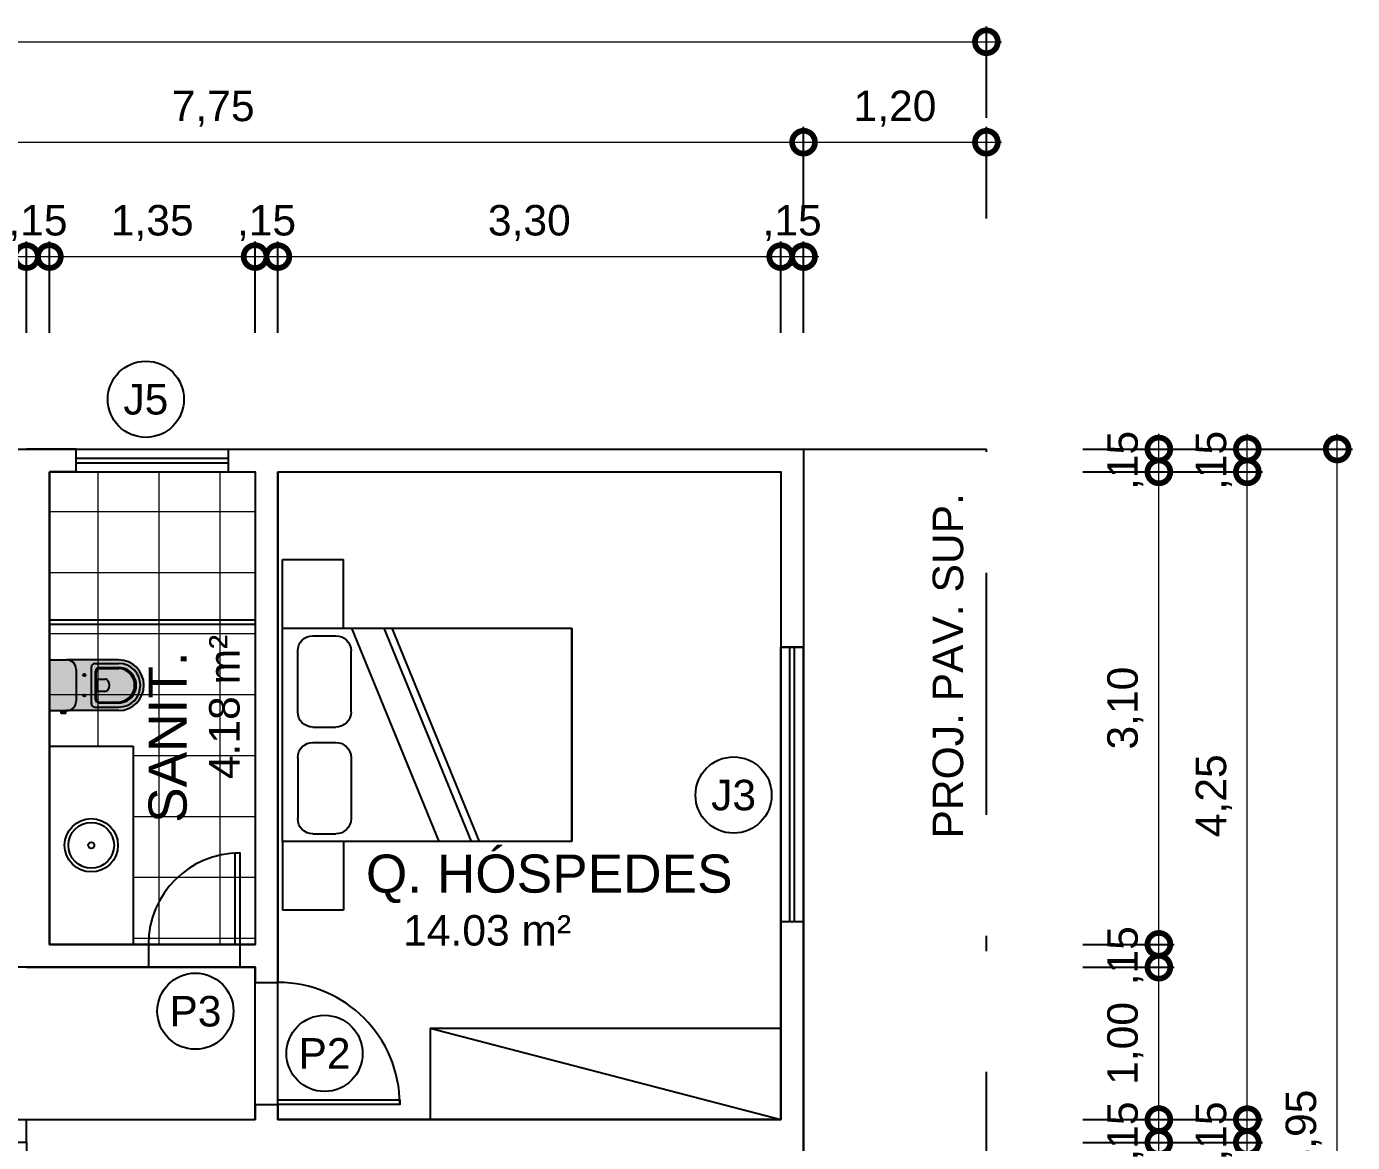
# Model space of a CAD drawing. Header units: metres. Extents: x 47642 to 47999, y 23306 to 23541.
# Drawn here: x 47672.08 to 47680.78, y 23359.96 to 23367.28 of the extents above; entities that cross this region are included whole.
import ezdxf
from ezdxf.enums import TextEntityAlignment as Align

# ---------------------------------------------------------------- set-up
doc = ezdxf.new("R2010")
doc.units = ezdxf.units.M
doc.header["$LTSCALE"] = 0.25
doc.header["$PDMODE"] = 96
doc.linetypes.add('DASHDOT2', pattern=[12.7, 6.35, -3.175, 0, -3.175])
doc.layers.add('ARQ_0_AREAS', color=7, linetype='Continuous', true_color=0x5a1694, plot=False)
for name, color, linetype in [('ARQ_ALV CT', 4, 'Continuous'), ('ARQ_ALV VS', 2, 'Continuous'), ('ARQ_ESQ CT', 30, 'Continuous'), ('ARQ_MOB 01', 1, 'Continuous'), ('ARQ_PISO 01', 1, 'Continuous'), ('ARQ_PROJ SUP', 1, 'DASHDOT2'), ('ARQ_SAN 01', 1, 'Continuous'), ('ARQ_SAN 02', 2, 'Continuous'), ('ARQ_SIMB 01', 1, 'Continuous'), ('ARQ_TXT 01', 1, 'Continuous'), ('LOUÇA', 2, 'Continuous'), ('SIMB_02', 2, 'Continuous'), ('SIMB_TXT', 1, 'Continuous')]:
    doc.layers.add(name, color=color, linetype=linetype)
doc.layers.add('ARQ_CINZA 03', color=252, linetype='Continuous', lineweight=9)
doc.layers.add('ARQ_COTA_AZUL', color=5, linetype='Continuous', lineweight=20, true_color=0x0000ff)
doc.styles.add('Annot_2.0mm', font='arial.ttf', dxfattribs={"height": 2})
doc.styles.add('Annot_2.5mm', font='arial.ttf', dxfattribs={"height": 2.5})
doc.styles.add('cota', font='arial.ttf')
doc.styles.add('SIMB', font='arial.ttf')
doc.dimstyles.new('Info 01 - annot', dxfattribs={"dimtxt": 2, "dimasz": 3, "dimexe": 1, "dimexo": 1, "dimgap": 1, "dimtad": 1, "dimzin": 4, "dimtxsty": 'cota', "dimblk": 'DOTSMALL', "dimcen": 2, "dimdle": 1, "dimclrd": 256, "dimclre": 256, "dimclrt": 1, "dimazin": 2, "dimtfac": 0.09, "dimtix": 1, "dimtmove": 2, "dimatfit": 2, "dimfxl": 5, "dimfxlon": 1, "dimtolj": 1, "dimtzin": 4, "dimlwd": -1, "dimarcsym": 1})

# ---------------------------------------------------------------- blocks, each defined once
blk = doc.blocks.new('VASO_BELL')
at = {"true_color": 0xffffff}
h = blk.add_hatch(color=7, dxfattribs=at)
h.dxf.hatch_style = 1
edge = h.paths.add_edge_path()
edge.add_line((0, 0), (0.37, 0))
edge.add_line((0.37, 0), (0.37, -0.126))
edge.add_line((0.37, -0.126), (0.37, -0.505))
edge.add_arc((0.185, -0.505), 0.185, 180, 360, ccw=False)
edge.add_line((0, -0.505), (0, -0.126))
edge.add_line((0, -0.126), (0, 0))
h = blk.add_hatch(color=7, dxfattribs=at)
h.dxf.hatch_style = 1
h.paths.add_polyline_path([(-0.0067, -0.0855), (-0.0217, -0.0855), (-0.0217, -0.1205), (-0.0067, -0.1205)])
h = blk.add_hatch(color=7, dxfattribs=at)
h.dxf.hatch_style = 1
h.paths.add_polyline_path([(0, -0.089), (-0.0067, -0.089), (-0.0067, -0.1171), (0, -0.1171)])
at = {"layer": 'ARQ_SAN 01'}
for p, q in [((0.0565, -0.3611), (0.0565, -0.505)), ((0.0625, -0.3611), (0.0625, -0.505)), ((0.0815, -0.3361), (0.2885, -0.3361)), ((0.0815, -0.3421), (0.2885, -0.3421)), ((0.141, -0.3532), (0.141, -0.4061)), ((0.229, -0.3532), (0.229, -0.4061)), ((0.3075, -0.3611), (0.3075, -0.505)), ((0.3135, -0.3611), (0.3135, -0.505))]:
    blk.add_line(p, q, dxfattribs=at)
for centre in [(0.11, -0.255), (0.26, -0.255)]:
    blk.add_circle(centre, 0.0075, dxfattribs=at)
for centre, radius, start, end in [((0.0815, -0.3611), 0.025, 90, 180), ((0.0815, -0.3611), 0.019, 90, 180), ((0.1911, -0.5922), 0.2442, 91.42642, 101.83306), ((0.1789, -0.5922), 0.2442, 78.16694, 88.57358), ((0.2885, -0.3611), 0.025, 0, 90), ((0.2885, -0.3611), 0.019, 0, 90), ((0.168, -0.4061), 0.027, 180, 229.16778), ((0.185, -0.3864), 0.053, 229.16778, 310.83222), ((0.202, -0.4061), 0.027, 310.83222, 0), ((0.185, -0.5055), 0.1285, 179.77728, 0.22272), ((0.185, -0.4994), 0.1226, 182.60055, 357.39945)]:
    blk.add_arc(centre, radius, start, end, dxfattribs=at)
at = {"layer": 'ARQ_SAN 02'}
for p, q in [((0, 0), (0, -0.126)), ((0, 0), (0.37, 0)), ((0.37, 0), (0.37, -0.126)), ((-0.0217, -0.0855), (-0.0065, -0.0855)), ((-0.0217, -0.1205), (-0.0217, -0.0855)), ((-0.0067, -0.1205), (-0.0067, -0.0855)), ((0, -0.089), (-0.0067, -0.089)), ((-0.0217, -0.1205), (-0.0067, -0.1205)), ((0, -0.1171), (-0.0067, -0.1171)), ((0, -0.505), (0, -0.126)), ((0.37, -0.505), (0.37, -0.126)), ((0.301, -0.195), (0.069, -0.195)), ((0.026, -0.3311), (0.026, -0.505)), ((0.051, -0.3061), (0.319, -0.3061)), ((0.344, -0.3311), (0.344, -0.505))]:
    blk.add_line(p, q, dxfattribs=at)
for centre, radius, start, end in [((0.069, -0.126), 0.069, 180, 270), ((0.301, -0.126), 0.069, 270, 0), ((0.051, -0.3311), 0.025, 90, 180), ((0.319, -0.3311), 0.025, 0, 90), ((0.185, -0.505), 0.185, 180, 0), ((0.185, -0.505), 0.159, 180, 0)]:
    blk.add_arc(centre, radius, start, end, dxfattribs=at)
blk = doc.blocks.new('_DotSmall')
at = {"color": 0, "linetype": 'ByBlock', "const_width": 0.5}
blk.add_lwpolyline([(-0.0625, 0, 1), (0.0625, 0, 1)], format="xyb", close=True, dxfattribs=at)
blk = doc.blocks.new('*D80')
at = {"layer": 'ARQ_COTA_AZUL', "transparency": 16777216}
blk.add_line((10.0821, 0.05), (10.0821, 4.5), dxfattribs=at)
at = {"layer": 'ARQ_COTA_AZUL', "lineweight": -2, "transparency": 16777216}
for p, q in [((9.5821, 4.4), (10.1821, 4.4)), ((9.5821, 0.15), (10.1821, 0.15))]:
    blk.add_line(p, q, dxfattribs=at)
at = {"layer": 'Defpoints', "color": 0, "transparency": 16777216}
for p in [(7.6, 4.4), (10.0821, 4.4), (7.6, 0.15)]:
    blk.add_point(p, dxfattribs=at)
at = {"layer": 'ARQ_COTA_AZUL', "transparency": 16777216, "xscale": 0.3, "yscale": 0.3, "zscale": 0.3}
for p, rotation in [((10.0821, 4.4), 90), ((10.0821, 0.15), 270)]:
    blk.add_blockref('_DotSmall', p, dxfattribs=dict(at, rotation=rotation))
at = {"layer": 'ARQ_COTA_AZUL', "color": 1, "transparency": 16777216, "insert": (9.862, 2.275), "char_height": 0.2, "attachment_point": 5, "rotation": 90, "style": 'cota'}
blk.add_mtext('\\A1;4,25', dxfattribs=at)
blk = doc.blocks.new('*D86')
at = {"layer": 'ARQ_COTA_AZUL', "transparency": 16777216}
blk.add_line((10.0821, 4.3), (10.0821, 4.65), dxfattribs=at)
at = {"layer": 'ARQ_COTA_AZUL', "lineweight": -2, "transparency": 16777216}
for p, q in [((9.5821, 4.55), (10.1821, 4.55)), ((9.5821, 4.4), (10.1821, 4.4))]:
    blk.add_line(p, q, dxfattribs=at)
at = {"layer": 'Defpoints', "color": 0, "transparency": 16777216}
for p in [(7.6, 4.55), (10.0821, 4.55), (7.6, 4.4)]:
    blk.add_point(p, dxfattribs=at)
at = {"layer": 'ARQ_COTA_AZUL', "transparency": 16777216, "xscale": 0.3, "yscale": 0.3, "zscale": 0.3}
for p, rotation in [((10.0821, 4.55), 270), ((10.0821, 4.4), 90)]:
    blk.add_blockref('_DotSmall', p, dxfattribs=dict(at, rotation=rotation))
at = {"layer": 'ARQ_COTA_AZUL', "color": 1, "transparency": 16777216, "insert": (9.862, 4.475), "char_height": 0.2, "attachment_point": 5, "rotation": 90, "style": 'cota'}
blk.add_mtext('\\A1;,15', dxfattribs=at)
blk = doc.blocks.new('*D83')
at = {"layer": 'ARQ_COTA_AZUL', "transparency": 16777216}
blk.add_line((10.0821, 4.45), (10.0821, 5.65), dxfattribs=at)
at = {"layer": 'ARQ_COTA_AZUL', "lineweight": -2, "transparency": 16777216}
for p, q in [((9.5821, 5.55), (10.1821, 5.55)), ((9.5821, 4.55), (10.1821, 4.55))]:
    blk.add_line(p, q, dxfattribs=at)
at = {"layer": 'Defpoints', "color": 0, "transparency": 16777216}
for p in [(3.45, 5.55), (10.0821, 5.55), (7.6, 4.55)]:
    blk.add_point(p, dxfattribs=at)
at = {"layer": 'ARQ_COTA_AZUL', "transparency": 16777216, "xscale": 0.3, "yscale": 0.3, "zscale": 0.3}
for p, rotation in [((10.0821, 5.55), 90), ((10.0821, 4.55), 270)]:
    blk.add_blockref('_DotSmall', p, dxfattribs=dict(at, rotation=rotation))
at = {"layer": 'ARQ_COTA_AZUL', "color": 1, "transparency": 16777216, "insert": (9.862, 5.05), "char_height": 0.2, "attachment_point": 5, "rotation": 90, "style": 'cota'}
blk.add_mtext('\\A1;1,00', dxfattribs=at)
blk = doc.blocks.new('*D84')
at = {"layer": 'ARQ_COTA_AZUL', "transparency": 16777216}
blk.add_line((10.0821, 5.45), (10.0821, 5.8), dxfattribs=at)
at = {"layer": 'ARQ_COTA_AZUL', "lineweight": -2, "transparency": 16777216}
for p, q in [((9.5821, 5.7), (10.1821, 5.7)), ((9.5821, 5.55), (10.1821, 5.55))]:
    blk.add_line(p, q, dxfattribs=at)
at = {"layer": 'Defpoints', "color": 0, "transparency": 16777216}
for p in [(3.45, 5.7), (10.0821, 5.7), (3.45, 5.55)]:
    blk.add_point(p, dxfattribs=at)
at = {"layer": 'ARQ_COTA_AZUL', "transparency": 16777216, "xscale": 0.3, "yscale": 0.3, "zscale": 0.3}
for p, rotation in [((10.0821, 5.7), 270), ((10.0821, 5.55), 90)]:
    blk.add_blockref('_DotSmall', p, dxfattribs=dict(at, rotation=rotation))
at = {"layer": 'ARQ_COTA_AZUL', "color": 1, "transparency": 16777216, "insert": (9.862, 5.625), "char_height": 0.2, "attachment_point": 5, "rotation": 90, "style": 'cota'}
blk.add_mtext('\\A1;,15', dxfattribs=at)
blk = doc.blocks.new('*D85')
at = {"layer": 'ARQ_COTA_AZUL', "transparency": 16777216}
blk.add_line((10.0821, 5.6), (10.0821, 8.9), dxfattribs=at)
at = {"layer": 'ARQ_COTA_AZUL', "lineweight": -2, "transparency": 16777216}
for p, q in [((9.5821, 8.8), (10.1821, 8.8)), ((9.5821, 5.7), (10.1821, 5.7))]:
    blk.add_line(p, q, dxfattribs=at)
at = {"layer": 'Defpoints', "color": 0, "transparency": 16777216}
for p in [(7.6, 8.8), (10.0821, 8.8), (3.45, 5.7)]:
    blk.add_point(p, dxfattribs=at)
at = {"layer": 'ARQ_COTA_AZUL', "transparency": 16777216, "xscale": 0.3, "yscale": 0.3, "zscale": 0.3}
for p, rotation in [((10.0821, 8.8), 90), ((10.0821, 5.7), 270)]:
    blk.add_blockref('_DotSmall', p, dxfattribs=dict(at, rotation=rotation))
at = {"layer": 'ARQ_COTA_AZUL', "color": 1, "transparency": 16777216, "insert": (9.862, 7.25), "char_height": 0.2, "attachment_point": 5, "rotation": 90, "style": 'cota'}
blk.add_mtext('\\A1;3,10', dxfattribs=at)
blk = doc.blocks.new('*D87')
at = {"layer": 'ARQ_COTA_AZUL', "transparency": 16777216}
blk.add_line((10.0821, 8.7), (10.0821, 9.05), dxfattribs=at)
at = {"layer": 'ARQ_COTA_AZUL', "lineweight": -2, "transparency": 16777216}
for p, q in [((9.5821, 8.95), (10.1821, 8.95)), ((9.5821, 8.8), (10.1821, 8.8))]:
    blk.add_line(p, q, dxfattribs=at)
at = {"layer": 'Defpoints', "color": 0, "transparency": 16777216}
for p in [(7.75, 8.95), (10.0821, 8.95), (7.6, 8.8)]:
    blk.add_point(p, dxfattribs=at)
at = {"layer": 'ARQ_COTA_AZUL', "transparency": 16777216, "xscale": 0.3, "yscale": 0.3, "zscale": 0.3}
for p, rotation in [((10.0821, 8.95), 270), ((10.0821, 8.8), 90)]:
    blk.add_blockref('_DotSmall', p, dxfattribs=dict(at, rotation=rotation))
at = {"layer": 'ARQ_COTA_AZUL', "color": 1, "transparency": 16777216, "insert": (9.862, 8.875), "char_height": 0.2, "attachment_point": 5, "rotation": 90, "style": 'cota'}
blk.add_mtext('\\A1;,15', dxfattribs=at)
blk = doc.blocks.new('*D93')
at = {"layer": 'ARQ_COTA_AZUL', "lineweight": -2, "transparency": 16777216}
for p, q in [((0.15, 9.7125), (0.15, 10.3125)), ((2.65, 9.7125), (2.65, 10.3125))]:
    blk.add_line(p, q, dxfattribs=at)
at = {"layer": 'ARQ_COTA_AZUL', "transparency": 16777216}
blk.add_line((0.05, 10.2125), (2.75, 10.2125), dxfattribs=at)
at = {"layer": 'Defpoints', "color": 0, "transparency": 16777216}
for p in [(2.65, 10.2125), (0.15, 8.95), (2.65, 8.95)]:
    blk.add_point(p, dxfattribs=at)
at = {"layer": 'ARQ_COTA_AZUL', "transparency": 16777216, "xscale": 0.3, "yscale": 0.3, "zscale": 0.3, "rotation": 180}
blk.add_blockref('_DotSmall', (0.15, 10.2125), dxfattribs=at)
at = {"layer": 'ARQ_COTA_AZUL', "transparency": 16777216, "xscale": 0.3, "yscale": 0.3, "zscale": 0.3}
blk.add_blockref('_DotSmall', (2.65, 10.2125), dxfattribs=at)
at = {"layer": 'ARQ_COTA_AZUL', "color": 1, "transparency": 16777216, "insert": (1.4, 10.4326), "char_height": 0.2, "attachment_point": 5, "style": 'cota'}
blk.add_mtext('\\A1;2,50', dxfattribs=at)
blk = doc.blocks.new('*D96')
at = {"layer": 'ARQ_COTA_AZUL', "lineweight": -2, "transparency": 16777216}
for p, q in [((2.65, 9.7125), (2.65, 10.3125)), ((2.8, 9.7125), (2.8, 10.3125))]:
    blk.add_line(p, q, dxfattribs=at)
at = {"layer": 'ARQ_COTA_AZUL', "transparency": 16777216}
blk.add_line((2.55, 10.2125), (2.9, 10.2125), dxfattribs=at)
at = {"layer": 'Defpoints', "color": 0, "transparency": 16777216}
for p in [(2.8, 10.2125), (2.65, 8.95), (2.8, 8.8)]:
    blk.add_point(p, dxfattribs=at)
at = {"layer": 'ARQ_COTA_AZUL', "transparency": 16777216, "xscale": 0.3, "yscale": 0.3, "zscale": 0.3}
blk.add_blockref('_DotSmall', (2.65, 10.2125), dxfattribs=at)
at = {"layer": 'ARQ_COTA_AZUL', "transparency": 16777216, "xscale": 0.3, "yscale": 0.3, "zscale": 0.3, "rotation": 180}
blk.add_blockref('_DotSmall', (2.8, 10.2125), dxfattribs=at)
at = {"layer": 'ARQ_COTA_AZUL', "color": 1, "transparency": 16777216, "insert": (2.725, 10.4326), "char_height": 0.2, "attachment_point": 5, "style": 'cota'}
blk.add_mtext('\\A1;,15', dxfattribs=at)
blk = doc.blocks.new('*D94')
at = {"layer": 'ARQ_COTA_AZUL', "lineweight": -2, "transparency": 16777216}
for p, q in [((2.8, 9.7125), (2.8, 10.3125)), ((4.15, 9.7125), (4.15, 10.3125))]:
    blk.add_line(p, q, dxfattribs=at)
at = {"layer": 'ARQ_COTA_AZUL', "transparency": 16777216}
blk.add_line((2.7, 10.2125), (4.25, 10.2125), dxfattribs=at)
at = {"layer": 'Defpoints', "color": 0, "transparency": 16777216}
for p in [(4.15, 10.2125), (2.8, 8.8), (4.15, 8.8)]:
    blk.add_point(p, dxfattribs=at)
at = {"layer": 'ARQ_COTA_AZUL', "transparency": 16777216, "xscale": 0.3, "yscale": 0.3, "zscale": 0.3, "rotation": 180}
blk.add_blockref('_DotSmall', (2.8, 10.2125), dxfattribs=at)
at = {"layer": 'ARQ_COTA_AZUL', "transparency": 16777216, "xscale": 0.3, "yscale": 0.3, "zscale": 0.3}
blk.add_blockref('_DotSmall', (4.15, 10.2125), dxfattribs=at)
at = {"layer": 'ARQ_COTA_AZUL', "color": 1, "transparency": 16777216, "insert": (3.475, 10.4326), "char_height": 0.2, "attachment_point": 5, "style": 'cota'}
blk.add_mtext('\\A1;1,35', dxfattribs=at)
blk = doc.blocks.new('*D95')
at = {"layer": 'ARQ_COTA_AZUL', "lineweight": -2, "transparency": 16777216}
for p, q in [((4.15, 9.7125), (4.15, 10.3125)), ((4.3, 9.7125), (4.3, 10.3125))]:
    blk.add_line(p, q, dxfattribs=at)
at = {"layer": 'ARQ_COTA_AZUL', "transparency": 16777216}
blk.add_line((4.05, 10.2125), (4.4, 10.2125), dxfattribs=at)
at = {"layer": 'Defpoints', "color": 0, "transparency": 16777216}
for p in [(4.3, 10.2125), (4.15, 8.8), (4.3, 8.8)]:
    blk.add_point(p, dxfattribs=at)
at = {"layer": 'ARQ_COTA_AZUL', "transparency": 16777216, "xscale": 0.3, "yscale": 0.3, "zscale": 0.3}
blk.add_blockref('_DotSmall', (4.15, 10.2125), dxfattribs=at)
at = {"layer": 'ARQ_COTA_AZUL', "transparency": 16777216, "xscale": 0.3, "yscale": 0.3, "zscale": 0.3, "rotation": 180}
blk.add_blockref('_DotSmall', (4.3, 10.2125), dxfattribs=at)
at = {"layer": 'ARQ_COTA_AZUL', "color": 1, "transparency": 16777216, "insert": (4.225, 10.4326), "char_height": 0.2, "attachment_point": 5, "style": 'cota'}
blk.add_mtext('\\A1;,15', dxfattribs=at)
blk = doc.blocks.new('*D97')
at = {"layer": 'ARQ_COTA_AZUL', "lineweight": -2, "transparency": 16777216}
for p, q in [((4.3, 9.7125), (4.3, 10.3125)), ((7.6, 9.7125), (7.6, 10.3125))]:
    blk.add_line(p, q, dxfattribs=at)
at = {"layer": 'ARQ_COTA_AZUL', "transparency": 16777216}
blk.add_line((4.2, 10.2125), (7.7, 10.2125), dxfattribs=at)
at = {"layer": 'Defpoints', "color": 0, "transparency": 16777216}
for p in [(7.6, 10.2125), (4.3, 8.8), (7.6, 8.8)]:
    blk.add_point(p, dxfattribs=at)
at = {"layer": 'ARQ_COTA_AZUL', "transparency": 16777216, "xscale": 0.3, "yscale": 0.3, "zscale": 0.3, "rotation": 180}
blk.add_blockref('_DotSmall', (4.3, 10.2125), dxfattribs=at)
at = {"layer": 'ARQ_COTA_AZUL', "transparency": 16777216, "xscale": 0.3, "yscale": 0.3, "zscale": 0.3}
blk.add_blockref('_DotSmall', (7.6, 10.2125), dxfattribs=at)
at = {"layer": 'ARQ_COTA_AZUL', "color": 1, "transparency": 16777216, "insert": (5.95, 10.4326), "char_height": 0.2, "attachment_point": 5, "style": 'cota'}
blk.add_mtext('\\A1;3,30', dxfattribs=at)
blk = doc.blocks.new('*D98')
at = {"layer": 'ARQ_COTA_AZUL', "lineweight": -2, "transparency": 16777216}
for p, q in [((7.6, 9.7125), (7.6, 10.3125)), ((7.75, 9.7125), (7.75, 10.3125))]:
    blk.add_line(p, q, dxfattribs=at)
at = {"layer": 'ARQ_COTA_AZUL', "transparency": 16777216}
blk.add_line((7.5, 10.2125), (7.85, 10.2125), dxfattribs=at)
at = {"layer": 'Defpoints', "color": 0, "transparency": 16777216}
for p in [(7.75, 10.2125), (7.75, 8.95), (7.6, 8.8)]:
    blk.add_point(p, dxfattribs=at)
at = {"layer": 'ARQ_COTA_AZUL', "transparency": 16777216, "xscale": 0.3, "yscale": 0.3, "zscale": 0.3}
blk.add_blockref('_DotSmall', (7.6, 10.2125), dxfattribs=at)
at = {"layer": 'ARQ_COTA_AZUL', "transparency": 16777216, "xscale": 0.3, "yscale": 0.3, "zscale": 0.3, "rotation": 180}
blk.add_blockref('_DotSmall', (7.75, 10.2125), dxfattribs=at)
at = {"layer": 'ARQ_COTA_AZUL', "color": 1, "transparency": 16777216, "insert": (7.675, 10.4326), "char_height": 0.2, "attachment_point": 5, "style": 'cota'}
blk.add_mtext('\\A1;,15', dxfattribs=at)
blk = doc.blocks.new('*D99')
at = {"layer": 'ARQ_COTA_AZUL', "transparency": 16777216}
blk.add_line((10.6626, 0.05), (10.6626, 4.5), dxfattribs=at)
at = {"layer": 'ARQ_COTA_AZUL', "lineweight": -2, "transparency": 16777216}
for p, q in [((10.1626, 4.4), (10.7626, 4.4)), ((10.1626, 0.15), (10.7626, 0.15))]:
    blk.add_line(p, q, dxfattribs=at)
at = {"layer": 'Defpoints', "color": 0, "transparency": 16777216}
for p in [(7.6, 4.4), (10.6626, 4.4), (7.6, 0.15)]:
    blk.add_point(p, dxfattribs=at)
at = {"layer": 'ARQ_COTA_AZUL', "transparency": 16777216, "xscale": 0.3, "yscale": 0.3, "zscale": 0.3}
for p, rotation in [((10.6626, 4.4), 90), ((10.6626, 0.15), 270)]:
    blk.add_blockref('_DotSmall', p, dxfattribs=dict(at, rotation=rotation))
at = {"layer": 'ARQ_COTA_AZUL', "color": 1, "transparency": 16777216, "insert": (10.4425, 2.275), "char_height": 0.2, "attachment_point": 5, "rotation": 90, "style": 'cota'}
blk.add_mtext('\\A1;4,25', dxfattribs=at)
blk = doc.blocks.new('*D101')
at = {"layer": 'ARQ_COTA_AZUL', "transparency": 16777216}
blk.add_line((10.6626, 4.3), (10.6626, 4.65), dxfattribs=at)
at = {"layer": 'ARQ_COTA_AZUL', "lineweight": -2, "transparency": 16777216}
for p, q in [((10.1626, 4.55), (10.7626, 4.55)), ((10.1626, 4.4), (10.7626, 4.4))]:
    blk.add_line(p, q, dxfattribs=at)
at = {"layer": 'Defpoints', "color": 0, "transparency": 16777216}
for p in [(7.6, 4.55), (10.6626, 4.55), (7.6, 4.4)]:
    blk.add_point(p, dxfattribs=at)
at = {"layer": 'ARQ_COTA_AZUL', "transparency": 16777216, "xscale": 0.3, "yscale": 0.3, "zscale": 0.3}
for p, rotation in [((10.6626, 4.55), 270), ((10.6626, 4.4), 90)]:
    blk.add_blockref('_DotSmall', p, dxfattribs=dict(at, rotation=rotation))
at = {"layer": 'ARQ_COTA_AZUL', "color": 1, "transparency": 16777216, "insert": (10.4425, 4.475), "char_height": 0.2, "attachment_point": 5, "rotation": 90, "style": 'cota'}
blk.add_mtext('\\A1;,15', dxfattribs=at)
blk = doc.blocks.new('*D102')
at = {"layer": 'ARQ_COTA_AZUL', "transparency": 16777216}
blk.add_line((10.6626, 4.45), (10.6626, 8.9), dxfattribs=at)
at = {"layer": 'ARQ_COTA_AZUL', "lineweight": -2, "transparency": 16777216}
for p, q in [((10.1626, 8.8), (10.7626, 8.8)), ((10.1626, 4.55), (10.7626, 4.55))]:
    blk.add_line(p, q, dxfattribs=at)
at = {"layer": 'Defpoints', "color": 0, "transparency": 16777216}
for p in [(7.6, 8.8), (10.6626, 8.8), (7.6, 4.55)]:
    blk.add_point(p, dxfattribs=at)
at = {"layer": 'ARQ_COTA_AZUL', "transparency": 16777216, "xscale": 0.3, "yscale": 0.3, "zscale": 0.3}
for p, rotation in [((10.6626, 8.8), 90), ((10.6626, 4.55), 270)]:
    blk.add_blockref('_DotSmall', p, dxfattribs=dict(at, rotation=rotation))
at = {"layer": 'ARQ_COTA_AZUL', "color": 1, "transparency": 16777216, "insert": (10.4425, 6.675), "char_height": 0.2, "attachment_point": 5, "rotation": 90, "style": 'cota'}
blk.add_mtext('\\A1;4,25', dxfattribs=at)
blk = doc.blocks.new('*D104')
at = {"layer": 'ARQ_COTA_AZUL', "transparency": 16777216}
blk.add_line((10.6626, 8.7), (10.6626, 9.05), dxfattribs=at)
at = {"layer": 'ARQ_COTA_AZUL', "lineweight": -2, "transparency": 16777216}
for p, q in [((10.1626, 8.95), (10.7626, 8.95)), ((10.1626, 8.8), (10.7626, 8.8))]:
    blk.add_line(p, q, dxfattribs=at)
at = {"layer": 'Defpoints', "color": 0, "transparency": 16777216}
for p in [(7.75, 8.95), (10.6626, 8.95), (7.6, 8.8)]:
    blk.add_point(p, dxfattribs=at)
at = {"layer": 'ARQ_COTA_AZUL', "transparency": 16777216, "xscale": 0.3, "yscale": 0.3, "zscale": 0.3}
for p, rotation in [((10.6626, 8.95), 270), ((10.6626, 8.8), 90)]:
    blk.add_blockref('_DotSmall', p, dxfattribs=dict(at, rotation=rotation))
at = {"layer": 'ARQ_COTA_AZUL', "color": 1, "transparency": 16777216, "insert": (10.4425, 8.875), "char_height": 0.2, "attachment_point": 5, "rotation": 90, "style": 'cota'}
blk.add_mtext('\\A1;,15', dxfattribs=at)
blk = doc.blocks.new('*D103')
at = {"layer": 'ARQ_COTA_AZUL', "transparency": 16777216}
blk.add_line((11.2528, -0.1), (11.2528, 9.05), dxfattribs=at)
at = {"layer": 'ARQ_COTA_AZUL', "lineweight": -2, "transparency": 16777216}
for p, q in [((10.7528, 8.95), (11.3528, 8.95)), ((10.7528, 0), (11.3528, 0))]:
    blk.add_line(p, q, dxfattribs=at)
at = {"layer": 'Defpoints', "color": 0, "transparency": 16777216}
for p in [(7.75, 8.95), (11.2528, 8.95), (7.75, 0)]:
    blk.add_point(p, dxfattribs=at)
at = {"layer": 'ARQ_COTA_AZUL', "transparency": 16777216, "xscale": 0.3, "yscale": 0.3, "zscale": 0.3}
for p, rotation in [((11.2528, 8.95), 90), ((11.2528, 0), 270)]:
    blk.add_blockref('_DotSmall', p, dxfattribs=dict(at, rotation=rotation))
at = {"layer": 'ARQ_COTA_AZUL', "color": 1, "transparency": 16777216, "insert": (11.0327, 4.475), "char_height": 0.2, "attachment_point": 5, "rotation": 90, "style": 'cota'}
blk.add_mtext('\\A1;8,95', dxfattribs=at)
blk = doc.blocks.new('*D114')
at = {"layer": 'ARQ_COTA_AZUL', "lineweight": -2, "transparency": 16777216}
for p, q in [((0, 10.4631), (0, 11.0631)), ((7.75, 10.4631), (7.75, 11.0631))]:
    blk.add_line(p, q, dxfattribs=at)
at = {"layer": 'ARQ_COTA_AZUL', "transparency": 16777216}
blk.add_line((-0.1, 10.9631), (7.85, 10.9631), dxfattribs=at)
at = {"layer": 'Defpoints', "color": 0, "transparency": 16777216}
for p in [(7.75, 10.9631), (0, 8.95), (7.75, 8.95)]:
    blk.add_point(p, dxfattribs=at)
at = {"layer": 'ARQ_COTA_AZUL', "transparency": 16777216, "xscale": 0.3, "yscale": 0.3, "zscale": 0.3, "rotation": 180}
blk.add_blockref('_DotSmall', (0, 10.9631), dxfattribs=at)
at = {"layer": 'ARQ_COTA_AZUL', "transparency": 16777216, "xscale": 0.3, "yscale": 0.3, "zscale": 0.3}
blk.add_blockref('_DotSmall', (7.75, 10.9631), dxfattribs=at)
at = {"layer": 'ARQ_COTA_AZUL', "color": 1, "transparency": 16777216, "insert": (3.875, 11.1828), "char_height": 0.2, "attachment_point": 5, "style": 'cota'}
blk.add_mtext('\\A1;7,75', dxfattribs=at)
blk = doc.blocks.new('*D113')
at = {"layer": 'ARQ_COTA_AZUL', "lineweight": -2, "transparency": 16777216}
for p, q in [((7.75, 10.4631), (7.75, 11.0631)), ((8.95, 10.4631), (8.95, 11.0631))]:
    blk.add_line(p, q, dxfattribs=at)
at = {"layer": 'ARQ_COTA_AZUL', "transparency": 16777216}
blk.add_line((7.65, 10.9631), (9.05, 10.9631), dxfattribs=at)
at = {"layer": 'Defpoints', "color": 0, "transparency": 16777216}
for p in [(8.95, 10.9631), (7.75, 8.95), (8.95, 8.95)]:
    blk.add_point(p, dxfattribs=at)
at = {"layer": 'ARQ_COTA_AZUL', "transparency": 16777216, "xscale": 0.3, "yscale": 0.3, "zscale": 0.3, "rotation": 180}
blk.add_blockref('_DotSmall', (7.75, 10.9631), dxfattribs=at)
at = {"layer": 'ARQ_COTA_AZUL', "transparency": 16777216, "xscale": 0.3, "yscale": 0.3, "zscale": 0.3}
blk.add_blockref('_DotSmall', (8.95, 10.9631), dxfattribs=at)
at = {"layer": 'ARQ_COTA_AZUL', "color": 1, "transparency": 16777216, "insert": (8.35, 11.1832), "char_height": 0.2, "attachment_point": 5, "style": 'cota'}
blk.add_mtext('\\A1;1,20', dxfattribs=at)
blk = doc.blocks.new('*D115')
at = {"layer": 'ARQ_COTA_AZUL', "lineweight": -2, "transparency": 16777216}
for p, q in [((-4.85, 11.1222), (-4.85, 11.7222)), ((8.95, 11.1222), (8.95, 11.7222))]:
    blk.add_line(p, q, dxfattribs=at)
at = {"layer": 'ARQ_COTA_AZUL', "transparency": 16777216}
blk.add_line((-4.95, 11.6222), (9.05, 11.6222), dxfattribs=at)
at = {"layer": 'Defpoints', "color": 0, "transparency": 16777216}
for p in [(8.95, 11.6222), (8.95, 8.95), (-4.85, 7.7)]:
    blk.add_point(p, dxfattribs=at)
at = {"layer": 'ARQ_COTA_AZUL', "transparency": 16777216, "xscale": 0.3, "yscale": 0.3, "zscale": 0.3, "rotation": 180}
blk.add_blockref('_DotSmall', (-4.85, 11.6222), dxfattribs=at)
at = {"layer": 'ARQ_COTA_AZUL', "transparency": 16777216, "xscale": 0.3, "yscale": 0.3, "zscale": 0.3}
blk.add_blockref('_DotSmall', (8.95, 11.6222), dxfattribs=at)
at = {"layer": 'ARQ_COTA_AZUL', "color": 1, "transparency": 16777216, "insert": (2.05, 11.8423), "char_height": 0.2, "attachment_point": 5, "style": 'cota'}
blk.add_mtext('\\A1;13,80', dxfattribs=at)
blk = doc.blocks.new('*U22')
at = {"layer": 'SIMB_02'}
blk.add_circle((0, 0), 2.5, dxfattribs=at)
at = {"layer": 'SIMB_TXT', "style": 'SIMB'}
blk.add_attdef('CDESQ', text='', height=2, dxfattribs=at).set_placement((0, 0), align=Align.MIDDLE_CENTER)
blk = doc.blocks.new('CAMA 180')
at = {"layer": 'ARQ_MOB 01'}
for p, q in [((0.4, 1.15), (0, 1.15)), ((0, 0.7), (0, 1.15)), ((0.4, 0.7), (0.4, 1.15)), ((1.9, 0.7), (0, 0.7)), ((0, 0.7), (0, -0.7)), ((0.4525, -0.7), (1.026, 0.7)), ((0.665, -0.7), (1.2385, 0.7)), ((0.7181, -0.7), (1.2916, 0.7)), ((1.9, -0.7), (1.9, 0.7)), ((1.9, 0.7), (1.9, -0.7)), ((0.2, 0.6501), (0.35, 0.6501)), ((0.1, 0.1501), (0.1, 0.5501)), ((0.45, 0.1501), (0.45, 0.5501)), ((0.2, 0.0501), (0.35, 0.0501)), ((0.2, -0.0501), (0.35, -0.0501)), ((0.1, -0.1501), (0.1, -0.5501)), ((0.45, -0.1501), (0.45, -0.5501)), ((0.2, -0.6501), (0.35, -0.6501)), ((0, -0.7), (1.9, -0.7)), ((0, -0.7), (0, -1.15)), ((0.4, -0.7), (0.4, -1.15)), ((0, -1.15), (0.4, -1.15))]:
    blk.add_line(p, q, dxfattribs=at)
for centre, start, end in [((0.2, 0.5501), 90, 180), ((0.35, 0.5501), 0, 90), ((0.2, 0.1501), 180, 270), ((0.35, 0.1501), 270, 0), ((0.2, -0.1501), 90, 180), ((0.35, -0.1501), 0, 90), ((0.2, -0.5501), 180, 270), ((0.35, -0.5501), 270, 0)]:
    blk.add_arc(centre, 0.1, start, end, dxfattribs=at)
blk = doc.blocks.new('PAV_TER')
at = {"layer": 'ARQ_CINZA 03'}
h = blk.add_hatch(dxfattribs=at)
h.set_pattern_fill('_USER', color=256, scale=0.4, angle=270, double=1, pattern_type=0)
h.set_pattern_definition([(270, (4.15, 5.7), (0.4, -2e-16), []), (0, (4.15, 5.7), (0, 0.4), [])])
h.paths.add_polyline_path([(4.15, 8.8), (2.8, 8.8), (2.8, 7), (3.35, 7), (3.35, 5.7), (4.15, 5.7)])
at = {"layer": 'ARQ_0_AREAS'}
for points in [[(-4.85, 7.7), (0, 7.7), (0, 8.95), (7.75, 8.95), (7.75, 0), (0, 0), (0, 1.25), (-4.85, 1.25)], [(2.8, 8.8), (4.15, 8.8), (4.15, 5.7), (2.8, 5.7)], [(4.3, 8.8), (7.6, 8.8), (7.6, 4.55), (4.3, 4.55)], [(0.15, 4.55), (4.15, 4.55), (4.15, 5.55), (0.15, 5.55)]]:
    blk.add_lwpolyline(points, close=True, dxfattribs=at)
at = {"layer": 'ARQ_ALV CT'}
for p, q in [((2.975, 8.95), (2.65, 8.95)), ((2.975, 8.95), (3.975, 8.95)), ((3.975, 8.95), (7.75, 8.95)), ((7.75, 8.95), (7.75, 7.65)), ((2.975, 8.8), (2.8, 8.8)), ((2.8, 8.8), (2.8, 5.7)), ((2.975, 8.8), (3.975, 8.8)), ((3.975, 8.8), (4.15, 8.8)), ((4.15, 8.8), (4.15, 5.7)), ((4.3, 8.8), (4.3, 5.45)), ((4.3, 8.8), (7.6, 8.8)), ((7.6, 8.8), (7.6, 7.65)), ((7.75, 7.65), (7.6, 7.65)), ((7.6, 7.65), (7.75, 7.65)), ((7.6, 5.85), (7.75, 5.85)), ((7.6, 4.55), (7.6, 5.85)), ((7.75, 3.6), (7.75, 5.85)), ((2.8, 5.7), (3.45, 5.7)), ((3.45, 5.7), (3.45, 5.55)), ((3.45, 5.7), (3.45, 5.55)), ((4.05, 5.7), (4.05, 5.55)), ((4.05, 5.7), (4.05, 5.55)), ((4.05, 5.7), (4.15, 5.7)), ((2.65, 5.55), (2.8, 5.55)), ((2.8, 5.55), (3.45, 5.55)), ((4.05, 5.55), (4.15, 5.55)), ((4.15, 5.55), (4.15, 5.45)), ((4.15, 5.45), (4.3, 5.45)), ((4.15, 4.65), (4.3, 4.65)), ((4.15, 4.65), (4.15, 4.55)), ((4.3, 4.65), (4.3, 4.55)), ((2.65, 4.4), (2.65, 4.55)), ((2.65, 4.55), (4.15, 4.55)), ((4.3, 4.55), (7.6, 4.55))]:
    blk.add_line(p, q, dxfattribs=at)
at = {"layer": 'ARQ_ALV VS'}
for p, q in [((7.6, 5.85), (7.6, 7.65)), ((7.75, 5.85), (7.75, 7.65))]:
    blk.add_line(p, q, dxfattribs=at)
at = {"layer": 'ARQ_ESQ CT'}
for p, q in [((2.8, 7.83), (4.15, 7.83)), ((2.8, 7.8), (4.15, 7.8)), ((7.66, 5.85), (7.66, 7.65)), ((7.69, 5.85), (7.69, 7.65))]:
    blk.add_line(p, q, dxfattribs=at)
for points in [[(4.05, 5.7), (4.02, 5.7), (4.02, 6.3), (4.05, 6.3)], [(4.3, 4.65), (4.3, 4.68), (5.1, 4.68), (5.1, 4.65)]]:
    blk.add_lwpolyline(points, close=True, dxfattribs=at)
at = {"layer": 'ARQ_MOB 01', "linetype": 'Continuous'}
for q in [(7.6, 5.15), (5.3, 4.55), (7.6, 4.55)]:
    blk.add_line((5.3, 5.15), q, dxfattribs=at)
at = {"layer": 'ARQ_PISO 01'}
for p, q in [((3.45, 5.7), (4.05, 5.7)), ((3.45, 5.55), (4.05, 5.55)), ((4.15, 4.65), (4.15, 5.45)), ((4.3, 4.65), (4.3, 5.45))]:
    blk.add_line(p, q, dxfattribs=at)
at = {"layer": 'ARQ_PROJ SUP'}
for p, q in [((2.975, 8.8), (2.975, 8.95)), ((2.975, 8.89), (3.975, 8.89)), ((3.975, 8.8), (3.975, 8.95)), ((7.75, 8.95), (8.95, 8.95)), ((8.95, 0), (8.95, 8.95)), ((2.975, 8.86), (3.975, 8.86)), ((2.65, 4.4), (0.15, 4.4)), ((2.65, 4.4), (2.65, 0.15))]:
    blk.add_line(p, q, dxfattribs=at)
at = {"layer": 'ARQ_SAN 02'}
for p, q in [((2.8, 7), (3.35, 7)), ((3.35, 7), (3.35, 5.7))]:
    blk.add_line(p, q, dxfattribs=at)
for radius in [0.175, 0.15, 0.02]:
    blk.add_circle((3.075, 6.35), radius, dxfattribs=at)
at = {"layer": 'ARQ_SIMB 01'}
for centre, radius, start, end in [((4.05, 5.7), 0.6, 90, 180), ((4.3, 4.65), 0.8, 0, 90)]:
    blk.add_arc(centre, radius, start, end, dxfattribs=at)
at = {"xscale": 0.1, "yscale": 0.1, "zscale": 0.1}
for p, values in [((3.4333, 9.2765), {'CDESQ': 'J5'}), ((7.2907, 6.6797), {'CDESQ': 'J3'}), ((3.7585, 5.2612), {'CDESQ': 'P3'}), ((4.6059, 4.9847), {'CDESQ': 'P2'})]:
    blk.add_blockref('*U22', p, dxfattribs=at).add_auto_attribs(values)
at = {"layer": 'ARQ_MOB 01', "linetype": 'Continuous', "xscale": -1, "rotation": 180}
blk.add_blockref('CAMA 180', (4.33, 7.075), dxfattribs=at)
at = {"layer": 'LOUÇA', "xscale": 0.900000000000091, "yscale": 0.900000000000091, "zscale": 0.900000000000091, "rotation": 89.99999999999999}
blk.add_blockref('VASO_BELL', (2.8, 7.2335), dxfattribs=at)
at = {"layer": 'ARQ_TXT 01', "attachment_point": 1, "rotation": 90}
for s, insert, char_height, width, style in [('PROJ. PAV. SUP.', (8.5976, 6.3944), 0.2, 3.021958, 'Annot_2.0mm'), ('4.18 m²', (3.8483, 6.784), 0.2, 1.1094, 'Annot_2.0mm'), ('SANIT.', (3.4511, 6.497), 0.25, 2.41083, 'Annot_2.5mm')]:
    blk.add_mtext(s, dxfattribs=dict(at, insert=insert, char_height=char_height, width=width, style=style))
at = {"layer": 'ARQ_TXT 01', "attachment_point": 1}
for s, insert, char_height, width, style in [('Q. HÓSPEDES', (4.8776, 6.2892), 0.25, 2.41083, 'Annot_2.5mm'), ('14.03 m²', (5.1221, 5.892), 0.2, 1.1094, 'Annot_2.0mm')]:
    blk.add_mtext(s, dxfattribs=dict(at, insert=insert, char_height=char_height, width=width, style=style))
at = {"layer": 'ARQ_COTA_AZUL'}
for base, p1, p2, picture, middle in [((8.95, 11.6222), (-4.85, 7.7), (8.95, 8.95), '*D115', (2.05, 11.8423)), ((7.75, 10.9631), (0, 8.95), (7.75, 8.95), '*D114', (3.875, 11.1828)), ((8.95, 10.9631), (7.75, 8.95), (8.95, 8.95), '*D113', (8.35, 11.1832)), ((2.65, 10.2125), (0.15, 8.95), (2.65, 8.95), '*D93', (1.4, 10.4326)), ((2.8, 10.2125), (2.65, 8.95), (2.8, 8.8), '*D96', (2.725, 10.4326)), ((4.15, 10.2125), (2.8, 8.8), (4.15, 8.8), '*D94', (3.475, 10.4326)), ((4.3, 10.2125), (4.15, 8.8), (4.3, 8.8), '*D95', (4.225, 10.4326)), ((7.6, 10.2125), (4.3, 8.8), (7.6, 8.8), '*D97', (5.95, 10.4326)), ((7.75, 10.2125), (7.6, 8.8), (7.75, 8.95), '*D98', (7.675, 10.4326))]:
    dim = blk.add_linear_dim(base=base, p1=p1, p2=p2, dimstyle='Info 01 - annot', override={"dimscale": 0}, dxfattribs=at)
    dim.commit()
    dim.dimension.update_dxf_attribs({"geometry": picture, "text_midpoint": middle})
for base, p1, p2, picture, middle in [((10.0821, 8.95), (7.6, 8.8), (7.75, 8.95), '*D87', (9.862, 8.875)), ((10.6626, 8.95), (7.6, 8.8), (7.75, 8.95), '*D104', (10.4425, 8.875)), ((11.2528, 8.95), (7.75, 0), (7.75, 8.95), '*D103', (11.0327, 4.475)), ((10.0821, 8.8), (3.45, 5.7), (7.6, 8.8), '*D85', (9.862, 7.25)), ((10.6626, 8.8), (7.6, 4.55), (7.6, 8.8), '*D102', (10.4425, 6.675)), ((10.0821, 5.7), (3.45, 5.55), (3.45, 5.7), '*D84', (9.862, 5.625)), ((10.0821, 5.55), (7.6, 4.55), (3.45, 5.55), '*D83', (9.862, 5.05)), ((10.0821, 4.55), (7.6, 4.4), (7.6, 4.55), '*D86', (9.862, 4.475)), ((10.6626, 4.55), (7.6, 4.4), (7.6, 4.55), '*D101', (10.4425, 4.475)), ((10.0821, 4.4), (7.6, 0.15), (7.6, 4.4), '*D80', (9.862, 2.275)), ((10.6626, 4.4), (7.6, 0.15), (7.6, 4.4), '*D99', (10.4425, 2.275))]:
    dim = blk.add_linear_dim(base=base, p1=p1, p2=p2, angle=90, dimstyle='Info 01 - annot', override={"dimscale": 0}, dxfattribs=at)
    dim.commit()
    dim.dimension.update_dxf_attribs({"geometry": picture, "text_midpoint": middle})

msp = doc.modelspace()

# ---------------------------------------------------------------- block references
msp.add_blockref('PAV_TER', (47669.429, 23355.5605))

doc.saveas('drawing.dxf')
